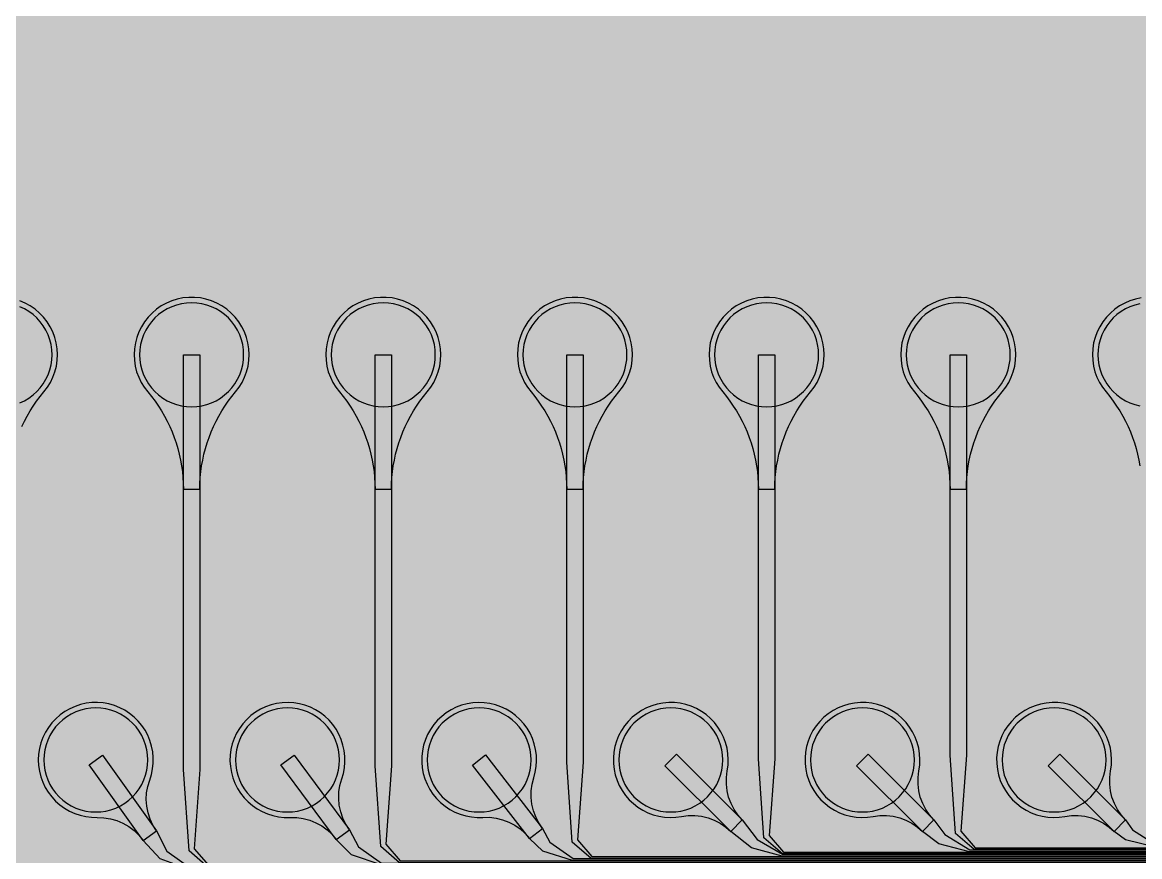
# Model space of a CAD drawing. Header units: metres. Extents: x -7231 to 10969, y -37556 to 1873.
# Drawn here: x 5872 to 7913, y -25848 to -24324 of the extents above; entities that cross this region are included whole.
import ezdxf

# ---------------------------------------------------------------- set-up
doc = ezdxf.new("R2010")
doc.units = ezdxf.units.M
for name, color, linetype in [('Metal1', 4, 'CONTINUOUS'), ('Metal2', 3, 'CONTINUOUS'), ('Polyimide', 7, 'CONTINUOUS'), ('Polyimide_Negative', 5, 'CONTINUOUS')]:
    doc.layers.add(name, color=color, linetype=linetype)

msp = doc.modelspace()

# ---------------------------------------------------------------- hatches: boundary and pattern name
at = {"layer": 'Polyimide'}
msp.add_hatch(color=7, dxfattribs=at).paths.add_polyline_path([(4065.7, -468), (4066.7, -502), (4068.5, -536), (4071.4, -570), (4075.5, -604), (4081, -638), (4088, -672), (4096.5, -706), (4106.6, -740), (4118.3, -774), (4131.6, -808), (4146.5, -842), (4162.9, -876), (4180.7, -910), (4199.8, -944), (4220.2, -978), (4241.7, -1012), (4264.2, -1046), (4287.5, -1080), (4311.5, -1114), (4336, -1148), (4360.9, -1182), (4385.9, -1216), (4410.9, -1250), (4435.7, -1284), (4460.2, -1318), (4484.2, -1352), (4507.5, -1385.9), (4530, -1419.9), (4551.5, -1453.9), (4571.9, -1487.9), (4591.1, -1521.9), (4608.9, -1555.9), (4625.3, -1589.9), (4640.1, -1623.9), (4653.4, -1657.9), (4665.1, -1691.9), (4675.2, -1725.9), (4683.7, -1759.9), (4690.7, -1793.9), (4696.2, -1827.9), (4700.3, -1861.9), (4703.2, -1895.9), (4705.1, -1929.9), (4706.1, -1963.9), (4706.4, -1997.9), (4706.5, -2031.9), (4706.5, -4793), (4710, -4838.4), (4720.2, -4882.7), (4737.1, -4925), (4760.1, -4964.2), (4788.9, -4999.5), (4822.6, -5030), (4860.5, -5055.1), (4901.8, -5074.2), (4901.8, -5074.2), (4970.7, -5105.2), (5034.7, -5145.3), (5092.8, -5193.5), (5143.8, -5249.2), (5186.9, -5311.2), (5221.2, -5378.4), (5246.2, -5449.7), (5261.4, -5523.7), (5266.5, -5599), (5261.4, -5674.3), (5246.2, -5748.3), (5221.2, -5819.6), (5186.9, -5886.8), (5143.8, -5948.8), (5092.8, -6004.5), (5034.7, -6052.7), (4970.7, -6092.8), (4901.8, -6123.8), (4860.5, -6142.9), (4822.6, -6168), (4788.9, -6198.5), (4760.1, -6233.8), (4737.1, -6273), (4720.2, -6315.3), (4710, -6359.6), (4706.5, -6405), (4706.5, -9221.5), (4710, -9266.9), (4720.2, -9311.2), (4737.1, -9353.5), (4760.1, -9392.7), (4788.9, -9428), (4822.6, -9458.5), (4860.5, -9483.6), (4901.8, -9502.7), (4970.7, -9533.7), (5034.7, -9573.8), (5092.8, -9622), (5143.8, -9677.7), (5186.9, -9739.7), (5221.2, -9806.9), (5246.2, -9878.2), (5261.4, -9952.2), (5266.5, -10027.5), (5261.4, -10102.8), (5246.2, -10176.8), (5221.2, -10248.1), (5186.9, -10315.3), (5143.8, -10377.3), (5092.8, -10433), (5034.7, -10481.2), (4970.7, -10521.3), (4901.8, -10552.3), (4860.5, -10571.4), (4822.6, -10596.5), (4788.9, -10627), (4760.1, -10662.3), (4737.1, -10701.5), (4720.2, -10743.8), (4710, -10788.1), (4706.5, -10833.5), (4706.5, -13650), (4710, -13695.4), (4720.2, -13739.7), (4737.1, -13782), (4760.1, -13821.2), (4788.9, -13856.5), (4822.6, -13887), (4860.5, -13912.1), (4901.8, -13931.2), (4970.7, -13962.2), (5034.7, -14002.2), (5092.8, -14050.5), (5143.8, -14106.2), (5186.9, -14168.2), (5221.2, -14235.4), (5246.2, -14306.7), (5261.4, -14380.7), (5266.5, -14456), (5261.4, -14531.3), (5246.2, -14605.3), (5221.2, -14676.5), (5186.9, -14743.8), (5143.8, -14805.8), (5092.8, -14861.5), (5034.7, -14909.7), (4970.7, -14949.8), (4901.8, -14980.8), (4860.5, -14999.9), (4822.6, -15025), (4788.9, -15055.5), (4760.1, -15090.8), (4737.1, -15130), (4720.2, -15172.3), (4710, -15216.6), (4706.5, -15262), (4706.5, -15456), (4720.9, -15750), (4764.1, -16041.3), (4835.7, -16326.8), (4934.9, -16604), (5060.7, -16870.2), (5212.1, -17122.7), (5387.5, -17359.2), (5585.2, -17577.3), (5803.3, -17775), (6039.8, -17950.4), (6292.3, -18101.8), (6558.4, -18227.6), (6835.6, -18326.8), (7121.2, -18398.3), (7412.4, -18441.5), (7706.5, -18456), (9969, -18456), (10047.4, -18459.8), (10125.1, -18471.4), (10201.2, -18490.4), (10275.2, -18516.9), (10346.1, -18550.5), (10413.5, -18590.8), (10476.5, -18637.6), (10534.7, -18690.3), (10587.4, -18748.5), (10634.2, -18811.5), (10674.5, -18878.9), (10708.1, -18949.8), (10734.6, -19023.8), (10753.6, -19099.9), (10765.2, -19177.6), (10769, -19256), (10769, -20895.8), (10730.2, -20951.4), (10694.6, -21009.1), (10662.2, -21068.6), (10633.2, -21129.9), (10607.6, -21192.7), (10585.5, -21256.7), (10566.9, -21322), (10552, -21388.1), (10540.8, -21455), (10533.4, -21522.3), (10529.6, -21590), (10529.6, -21657.8), (10533.4, -21725.5), (10540.8, -21792.9), (10552, -21859.7), (10566.9, -21925.9), (10585.5, -21991.1), (10607.6, -22055.2), (10633.2, -22117.9), (10662.2, -22179.2), (10694.6, -22238.7), (10730.2, -22296.4), (10769, -22352), (10769, -32454.2), (10728.7, -32510.5), (10691.7, -32568.9), (10658, -32629.3), (10627.8, -32691.6), (10601.2, -32755.4), (10578.2, -32820.7), (10558.9, -32887.1), (10543.4, -32954.5), (10531.8, -33022.7), (10524, -33091.4), (10520.1, -33160.5), (10520.1, -33229.7), (10524, -33298.8), (10531.8, -33367.5), (10543.4, -33435.7), (10558.9, -33503.1), (10578.2, -33569.5), (10601.2, -33634.8), (10627.8, -33698.6), (10658, -33760.8), (10691.7, -33821.3), (10728.7, -33879.7), (10769, -33936), (10769, -36556), (10765.2, -36634.4), (10753.6, -36712.1), (10734.6, -36788.2), (10708.1, -36862.1), (10674.5, -36933.1), (10634.2, -37000.5), (10587.4, -37063.5), (10534.7, -37121.7), (10476.5, -37174.4), (10413.5, -37221.2), (10346.1, -37261.5), (10275.2, -37295.1), (10201.2, -37321.6), (10125.1, -37340.6), (10047.4, -37352.1), (9969, -37356), (-6231, -37356), (-6309.4, -37352.1), (-6387.1, -37340.6), (-6463.2, -37321.6), (-6537.2, -37295.1), (-6608.1, -37261.5), (-6675.5, -37221.2), (-6738.5, -37174.4), (-6796.7, -37121.7), (-6849.4, -37063.5), (-6896.2, -37000.5), (-6936.5, -36933.1), (-6970.1, -36862.1), (-6996.6, -36788.2), (-7015.6, -36712.1), (-7027.2, -36634.4), (-7031, -36556), (-7031, -33936), (-6990.7, -33879.8), (-6953.7, -33821.3), (-6920, -33760.9), (-6889.8, -33698.6), (-6863.2, -33634.8), (-6840.2, -33569.5), (-6820.9, -33503.1), (-6805.4, -33435.7), (-6793.7, -33367.5), (-6785.9, -33298.8), (-6782, -33229.7), (-6782, -33160.5), (-6785.9, -33091.4), (-6793.7, -33022.7), (-6805.4, -32954.5), (-6820.9, -32887.1), (-6840.2, -32820.6), (-6863.2, -32755.4), (-6889.8, -32691.5), (-6920, -32629.3), (-6953.7, -32568.9), (-6990.7, -32510.4), (-7031, -32454.2), (-7031, -22364.8), (-6990.7, -22308.6), (-6953.7, -22250.1), (-6920, -22189.7), (-6889.8, -22127.5), (-6863.2, -22063.6), (-6840.2, -21998.4), (-6820.9, -21931.9), (-6805.4, -21864.5), (-6793.7, -21796.3), (-6785.9, -21727.6), (-6782, -21658.5), (-6782, -21589.3), (-6785.9, -21520.3), (-6793.7, -21451.5), (-6805.4, -21383.3), (-6820.9, -21315.9), (-6840.2, -21249.5), (-6863.2, -21184.2), (-6889.8, -21120.4), (-6920, -21058.1), (-6953.7, -20997.7), (-6990.7, -20939.3), (-7031, -20883), (-7031, -19256), (-7027.2, -19177.6), (-7015.6, -19099.9), (-6996.6, -19023.8), (-6970.1, -18949.8), (-6936.5, -18878.9), (-6896.2, -18811.5), (-6849.4, -18748.5), (-6796.7, -18690.3), (-6738.5, -18637.6), (-6675.5, -18590.8), (-6608.1, -18550.5), (-6537.2, -18516.9), (-6463.2, -18490.4), (-6387.1, -18471.4), (-6309.4, -18459.8), (-6231, -18456), (-3968.5, -18456), (-3674.4, -18441.5), (-3383.2, -18398.3), (-3097.6, -18326.8), (-2820.4, -18227.6), (-2554.3, -18101.8), (-2301.8, -17950.4), (-2065.3, -17775), (-1847.2, -17577.3), (-1649.5, -17359.2), (-1474.1, -17122.7), (-1322.7, -16870.2), (-1196.9, -16604), (-1097.7, -16326.8), (-1026.1, -16041.3), (-982.9, -15750), (-968.5, -15456), (-968.5, -15262), (-972, -15216.6), (-982.2, -15172.3), (-999.1, -15130), (-1022.1, -15090.8), (-1050.9, -15055.5), (-1084.6, -15025), (-1122.5, -14999.9), (-1163.8, -14980.8), (-1232.7, -14949.8), (-1296.7, -14909.7), (-1354.8, -14861.5), (-1405.8, -14805.8), (-1448.9, -14743.8), (-1483.2, -14676.5), (-1508.2, -14605.3), (-1523.4, -14531.3), (-1528.5, -14456), (-1523.4, -14380.7), (-1508.2, -14306.7), (-1483.2, -14235.4), (-1448.9, -14168.2), (-1405.8, -14106.2), (-1354.8, -14050.5), (-1296.7, -14002.2), (-1232.7, -13962.2), (-1163.8, -13931.2), (-1122.5, -13912.1), (-1084.6, -13887), (-1050.9, -13856.5), (-1022.1, -13821.2), (-999.1, -13782), (-982.2, -13739.7), (-972, -13695.4), (-968.5, -13650), (-968.5, -12309.6), (-972, -12264.3), (-982.2, -12219.9), (-999.1, -12177.7), (-1022.1, -12138.5), (-1050.9, -12103.2), (-1084.6, -12072.6), (-1122.5, -12047.5), (-1163.8, -12028.5), (-1232.7, -11997.4), (-1296.7, -11957.4), (-1354.8, -11909.1), (-1405.8, -11853.5), (-1448.9, -11791.5), (-1483.2, -11724.2), (-1508.2, -11653), (-1523.4, -11579), (-1528.5, -11503.7), (-1523.4, -11428.3), (-1508.2, -11354.4), (-1483.2, -11283.1), (-1448.9, -11215.9), (-1405.8, -11153.8), (-1354.8, -11098.2), (-1296.7, -11049.9), (-1232.7, -11009.9), (-1163.8, -10978.8), (-1122.5, -10959.8), (-1084.6, -10934.7), (-1050.9, -10904.1), (-1022.1, -10868.9), (-999.1, -10829.6), (-982.2, -10787.4), (-972, -10743), (-968.5, -10697.7), (-968.5, -9357.3), (-972, -9311.9), (-982.2, -9267.6), (-999.1, -9225.4), (-1022.1, -9186.1), (-1050.9, -9150.8), (-1084.6, -9120.3), (-1122.5, -9095.2), (-1163.8, -9076.2), (-1163.8, -9076.2), (-1232.7, -9045.1), (-1296.7, -9005.1), (-1354.8, -8956.8), (-1405.8, -8901.1), (-1448.9, -8839.1), (-1483.2, -8771.9), (-1508.2, -8700.6), (-1523.4, -8626.7), (-1528.5, -8551.3), (-1523.4, -8476), (-1508.2, -8402), (-1483.2, -8330.8), (-1448.9, -8263.5), (-1405.8, -8201.5), (-1354.8, -8145.9), (-1296.7, -8097.6), (-1232.7, -8057.6), (-1163.8, -8026.5), (-1163.8, -8026.5), (-1122.5, -8007.4), (-1084.6, -7982.4), (-1050.9, -7951.8), (-1022.1, -7916.5), (-999.1, -7877.3), (-982.2, -7835), (-972, -7790.7), (-968.5, -7745.4), (-968.5, -6405), (-972, -6359.6), (-982.2, -6315.3), (-999.1, -6273), (-1022.1, -6233.8), (-1050.9, -6198.5), (-1084.6, -6168), (-1122.5, -6142.9), (-1163.8, -6123.8), (-1163.8, -6123.8), (-1232.7, -6092.8), (-1296.7, -6052.7), (-1354.8, -6004.5), (-1405.8, -5948.8), (-1448.9, -5886.8), (-1483.2, -5819.6), (-1508.2, -5748.3), (-1523.4, -5674.3), (-1528.5, -5599), (-1523.4, -5523.7), (-1508.2, -5449.7), (-1483.2, -5378.4), (-1448.9, -5311.2), (-1405.8, -5249.2), (-1354.8, -5193.5), (-1296.7, -5145.3), (-1232.7, -5105.2), (-1163.8, -5074.2), (-1163.8, -5074.2), (-1122.5, -5055.1), (-1084.6, -5030), (-1050.9, -4999.5), (-1022.1, -4964.2), (-999.1, -4925), (-982.2, -4882.7), (-972, -4838.4), (-968.5, -4793), (-968.5, -2031.9), (-968.4, -1997.9), (-968.1, -1963.9), (-967.1, -1929.9), (-965.2, -1895.9), (-962.2, -1861.9), (-958, -1827.9), (-952.4, -1793.9), (-945.3, -1759.9), (-936.6, -1725.9), (-926.4, -1691.9), (-914.4, -1657.9), (-900.9, -1623.9), (-885.7, -1589.9), (-869.1, -1555.9), (-850.9, -1521.9), (-831.4, -1487.9), (-810.6, -1453.9), (-788.7, -1419.9), (-765.8, -1385.9), (-742.1, -1352), (-717.6, -1318), (-692.7, -1284), (-667.4, -1250), (-641.9, -1216), (-616.4, -1182), (-591.1, -1148), (-566.1, -1114), (-541.7, -1080), (-517.9, -1046), (-495, -1012), (-473.1, -978), (-452.4, -944), (-432.8, -910), (-414.7, -876), (-398, -842), (-382.9, -808), (-369.3, -774), (-357.4, -740), (-347.1, -706), (-338.4, -672), (-331.3, -638), (-325.7, -604), (-321.5, -570), (-318.6, -536), (-316.7, -502), (-315.7, -468), (-315.3, -434), (-315.2, -400), (-315.2, 401), (-315.2, 451), (-315.2, 1644), (-270.2, 1644), (-270, 1637.1), (-269.4, 1630.3), (-268.2, 1623.5), (-266.7, 1616.8), (-264.7, 1610.2), (-262.3, 1603.8), (-259.4, 1597.6), (-256.2, 1591.5), (-252.6, 1585.7), (-248.6, 1580.1), (-244.2, 1574.8), (-239.5, 1569.8), (-234.5, 1565.1), (-229.2, 1560.7), (-223.6, 1556.7), (-217.8, 1553.1), (-211.7, 1549.8), (-205.4, 1547), (-199, 1544.6), (-192.4, 1542.6), (-185.7, 1541), (-179, 1539.9), (-172.1, 1539.2), (-165.2, 1539), (-158.4, 1539.2), (-151.5, 1539.9), (-144.8, 1541), (-138.1, 1542.6), (-131.5, 1544.6), (-125.1, 1547), (-118.8, 1549.8), (-112.8, 1553.1), (-106.9, 1556.7), (-101.3, 1560.7), (-96, 1565.1), (-91, 1569.8), (-86.3, 1574.8), (-81.9, 1580.1), (-77.9, 1585.7), (-74.3, 1591.5), (-71.1, 1597.6), (-68.2, 1603.8), (-65.8, 1610.2), (-63.8, 1616.8), (-62.3, 1623.5), (-61.1, 1630.3), (-60.5, 1637.1), (-60.2, 1644), (1853, 1644), (1853, 1573), (3815.2, 1573), (3815.5, 1579.5), (3816.1, 1586.1), (3817.2, 1592.5), (3818.7, 1598.9), (3820.6, 1605.1), (3822.9, 1611.3), (3825.6, 1617.2), (3828.6, 1623), (3832.1, 1628.6), (3835.9, 1633.9), (3840.1, 1638.9), (3844.5, 1643.7), (3849.3, 1648.2), (3854.4, 1652.3), (3859.7, 1656.1), (3865.2, 1659.6), (3871, 1662.7), (3877, 1665.4), (3883.1, 1667.7), (3889.4, 1669.6), (3895.7, 1671.1), (3902.2, 1672.1), (3908.7, 1672.8), (3915.2, 1673), (3921.8, 1672.8), (3928.3, 1672.1), (3934.8, 1671.1), (3941.1, 1669.6), (3947.4, 1667.7), (3953.5, 1665.4), (3959.5, 1662.7), (3965.2, 1659.6), (3970.8, 1656.1), (3976.1, 1652.3), (3981.2, 1648.2), (3986, 1643.7), (3990.4, 1638.9), (3994.6, 1633.9), (3998.4, 1628.6), (4001.9, 1623), (4004.9, 1617.2), (4007.6, 1611.3), (4009.9, 1605.1), (4011.8, 1598.9), (4013.3, 1592.5), (4014.4, 1586.1), (4015, 1579.5), (4015.2, 1573), (4065.2, 1573), (4065.2, 451), (4065.2, 401), (4065.2, -400), (4065.3, -434), (4065.7, -468)])

# ---------------------------------------------------------------- linework, layer by layer
at = {"layer": 'Metal1'}
for points in [[(2672.8, -19211.9), (2672.8, -27170.3), (2701.7, -27199.2), (9418.8, -27199.2), (9447.8, -27170.3), (9447.8, -25863.7), (9418.8, -25834.8), (7610.8, -25834.8), (7576.7, -25805), (7566.5, -25662.5), (7566.5, -24931), (7596.5, -24931), (7596.5, -25662.5), (7586.3, -25801), (7612.2, -25831.2), (9420.2, -25831.2), (9451.2, -25862.3), (9451.2, -27171.7), (9420.2, -27202.7), (2700.3, -27202.7), (2669.2, -27171.7), (2669.2, -19211.9)], [(2680.8, -19211.9), (2680.8, -27162.3), (2709.7, -27191.2), (9410.8, -27191.2), (9439.8, -27162.3), (9439.8, -25871.7), (9410.8, -25842.7), (7260.8, -25842.7), (7226.7, -25813), (7216.5, -25668.9), (7216.5, -24931), (7246.5, -24931), (7246.5, -25668.9), (7236.3, -25809), (7262.2, -25839.2), (9412.2, -25839.2), (9443.3, -25870.3), (9443.3, -27163.7), (9412.2, -27194.7), (2708.3, -27194.7), (2677.2, -27163.7), (2677.2, -19211.9)], [(2688.8, -19211.9), (2688.8, -27154.3), (2717.7, -27183.2), (9402.8, -27183.2), (9431.8, -27154.3), (9431.8, -25879.7), (9402.8, -25850.7), (6910.8, -25850.7), (6876.7, -25821), (6866.5, -25675.3), (6866.5, -24931), (6896.5, -24931), (6896.5, -25675.3), (6886.3, -25817), (6912.2, -25847.2), (9404.2, -25847.2), (9435.2, -25878.3), (9435.2, -27155.7), (9404.2, -27186.8), (2716.3, -27186.8), (2685.2, -27155.7), (2685.2, -19211.9)], [(2696.8, -19211.9), (2696.8, -27146.3), (2725.7, -27175.2), (9394.8, -27175.2), (9423.8, -27146.3), (9423.8, -25887.7), (9394.8, -25858.8), (6560.8, -25858.8), (6526.8, -25829), (6516.5, -25681.7), (6516.5, -24931), (6546.5, -24931), (6546.5, -25681.7), (6536.2, -25825), (6562.2, -25855.2), (9396.2, -25855.2), (9427.3, -25886.3), (9427.3, -27147.7), (9396.2, -27178.7), (2724.3, -27178.7), (2693.2, -27147.7), (2693.2, -19211.9)], [(2704.8, -19211.9), (2704.8, -27138.3), (2733.7, -27167.2), (9386.8, -27167.2), (9415.8, -27138.3), (9415.8, -25895.7), (9386.8, -25866.8), (6210.8, -25866.8), (6176.8, -25837), (6166.5, -25688.1), (6166.5, -24931), (6196.5, -24931), (6196.5, -25688.1), (6186.2, -25833), (6212.2, -25863.2), (9388.2, -25863.2), (9419.2, -25894.3), (9419.2, -27139.7), (9388.2, -27170.7), (2732.3, -27170.7), (2701.2, -27139.7), (2701.2, -19211.9)], [(7915.6, -24827.2), (7905.3, -24829.3), (7895.1, -24832.5), (7885.4, -24836.7), (7876.1, -24841.8), (7867.4, -24847.8), (7859.3, -24854.7), (7852, -24862.4), (7845.5, -24870.8), (7839.9, -24879.8), (7835.2, -24889.3), (7831.4, -24899.2), (7828.7, -24909.4), (7827.1, -24919.9), (7826.5, -24930.5), (7827, -24941.1), (7828.5, -24951.6), (7831.1, -24961.9), (7834.8, -24971.8), (7839.4, -24981.4), (7844.9, -24990.4), (7851.4, -24998.9), (7858.1, -25007.2), (7864.6, -25015.8), (7870.7, -25024.6), (7876.4, -25033.6), (7881.8, -25042.9), (7886.9, -25052.4), (7891.5, -25062.1), (7895.8, -25071.9), (7899.7, -25081.9), (7903.2, -25092.1), (7906.3, -25102.4), (7909, -25112.7), (7911.3, -25123.2), (7913.2, -25133.8)], [(5871.5, -25062.1), (5876.1, -25052.4), (5881.2, -25042.9), (5886.6, -25033.6), (5892.3, -25024.6), (5898.4, -25015.8), (5904.9, -25007.2), (5911.6, -24998.9), (5918.1, -24990.4), (5923.6, -24981.4), (5928.2, -24971.8), (5931.9, -24961.9), (5934.5, -24951.6), (5936, -24941.1), (5936.5, -24930.5), (5935.9, -24919.9), (5934.3, -24909.4), (5931.6, -24899.2), (5927.8, -24889.3), (5923.1, -24879.8), (5917.5, -24870.8), (5911, -24862.4), (5903.7, -24854.7), (5895.6, -24847.8), (5886.9, -24841.8), (5877.6, -24836.7), (5867.9, -24832.5)]]:
    msp.add_lwpolyline(points, dxfattribs=at)
for points in [[(6196.5, -25176.6), (6196.7, -25165.8), (6197.3, -25155.1), (6198.4, -25144.4), (6199.8, -25133.8), (6201.7, -25123.2), (6204, -25112.7), (6206.7, -25102.4), (6209.8, -25092.1), (6213.3, -25081.9), (6217.2, -25071.9), (6221.5, -25062.1), (6226.1, -25052.4), (6231.2, -25042.9), (6236.6, -25033.6), (6242.3, -25024.6), (6248.4, -25015.8), (6254.9, -25007.2), (6261.6, -24998.9), (6268.1, -24990.4), (6273.6, -24981.4), (6278.2, -24971.8), (6281.9, -24961.9), (6284.5, -24951.6), (6286, -24941.1), (6286.5, -24930.5), (6285.9, -24919.9), (6284.3, -24909.4), (6281.6, -24899.2), (6277.8, -24889.3), (6273.1, -24879.8), (6267.5, -24870.8), (6261, -24862.4), (6253.7, -24854.7), (6245.6, -24847.8), (6236.9, -24841.8), (6227.6, -24836.7), (6217.9, -24832.5), (6207.7, -24829.3), (6197.4, -24827.2), (6186.8, -24826.1), (6176.2, -24826.1), (6165.6, -24827.2), (6155.3, -24829.3), (6145.1, -24832.5), (6135.4, -24836.7), (6126.1, -24841.8), (6117.4, -24847.8), (6109.3, -24854.7), (6102, -24862.4), (6095.5, -24870.8), (6089.9, -24879.8), (6085.2, -24889.3), (6081.4, -24899.2), (6078.7, -24909.4), (6077.1, -24919.9), (6076.5, -24930.5), (6077, -24941.1), (6078.5, -24951.6), (6081.1, -24961.9), (6084.8, -24971.8), (6089.4, -24981.4), (6094.9, -24990.4), (6101.4, -24998.9), (6108.1, -25007.2), (6114.6, -25015.8), (6120.7, -25024.6), (6126.4, -25033.6), (6131.8, -25042.9), (6136.9, -25052.4), (6141.5, -25062.1), (6145.8, -25071.9), (6149.7, -25081.9), (6153.2, -25092.1), (6156.3, -25102.4), (6159, -25112.7), (6161.3, -25123.2), (6163.2, -25133.8), (6164.6, -25144.4), (6165.7, -25155.1), (6166.3, -25165.8), (6166.5, -25176.6), (6196.5, -25176.6)], [(6546.5, -25176.6), (6546.7, -25165.8), (6547.3, -25155.1), (6548.4, -25144.4), (6549.8, -25133.8), (6551.7, -25123.2), (6554, -25112.7), (6556.7, -25102.4), (6559.8, -25092.1), (6563.3, -25081.9), (6567.2, -25071.9), (6571.5, -25062.1), (6576.1, -25052.4), (6581.2, -25042.9), (6586.6, -25033.6), (6592.3, -25024.6), (6598.4, -25015.8), (6604.9, -25007.2), (6611.6, -24998.9), (6618.1, -24990.4), (6623.6, -24981.4), (6628.2, -24971.8), (6631.9, -24961.9), (6634.5, -24951.6), (6636, -24941.1), (6636.5, -24930.5), (6635.9, -24919.9), (6634.3, -24909.4), (6631.6, -24899.2), (6627.8, -24889.3), (6623.1, -24879.8), (6617.5, -24870.8), (6611, -24862.4), (6603.7, -24854.7), (6595.6, -24847.8), (6586.9, -24841.8), (6577.6, -24836.7), (6567.9, -24832.5), (6557.7, -24829.3), (6547.4, -24827.2), (6536.8, -24826.1), (6526.2, -24826.1), (6515.6, -24827.2), (6505.3, -24829.3), (6495.1, -24832.5), (6485.4, -24836.7), (6476.1, -24841.8), (6467.4, -24847.8), (6459.3, -24854.7), (6452, -24862.4), (6445.5, -24870.8), (6439.9, -24879.8), (6435.2, -24889.3), (6431.4, -24899.2), (6428.7, -24909.4), (6427.1, -24919.9), (6426.5, -24930.5), (6427, -24941.1), (6428.5, -24951.6), (6431.1, -24961.9), (6434.8, -24971.8), (6439.4, -24981.4), (6444.9, -24990.4), (6451.4, -24998.9), (6458.1, -25007.2), (6464.6, -25015.8), (6470.7, -25024.6), (6476.4, -25033.6), (6481.8, -25042.9), (6486.9, -25052.4), (6491.5, -25062.1), (6495.8, -25071.9), (6499.7, -25081.9), (6503.2, -25092.1), (6506.3, -25102.4), (6509, -25112.7), (6511.3, -25123.2), (6513.2, -25133.8), (6514.6, -25144.4), (6515.7, -25155.1), (6516.3, -25165.8), (6516.5, -25176.6), (6546.5, -25176.6)], [(6896.5, -25176.6), (6896.7, -25165.8), (6897.3, -25155.1), (6898.4, -25144.4), (6899.8, -25133.8), (6901.7, -25123.2), (6904, -25112.7), (6906.7, -25102.4), (6909.8, -25092.1), (6913.3, -25081.9), (6917.2, -25071.9), (6921.5, -25062.1), (6926.1, -25052.4), (6931.2, -25042.9), (6936.6, -25033.6), (6942.3, -25024.6), (6948.4, -25015.8), (6954.9, -25007.2), (6961.6, -24998.9), (6968.1, -24990.4), (6973.6, -24981.4), (6978.2, -24971.8), (6981.9, -24961.9), (6984.5, -24951.6), (6986, -24941.1), (6986.5, -24930.5), (6985.9, -24919.9), (6984.3, -24909.4), (6981.6, -24899.2), (6977.8, -24889.3), (6973.1, -24879.8), (6967.5, -24870.8), (6961, -24862.4), (6953.7, -24854.7), (6945.6, -24847.8), (6936.9, -24841.8), (6927.6, -24836.7), (6917.9, -24832.5), (6907.7, -24829.3), (6897.4, -24827.2), (6886.8, -24826.1), (6876.2, -24826.1), (6865.6, -24827.2), (6855.3, -24829.3), (6845.1, -24832.5), (6835.4, -24836.7), (6826.1, -24841.8), (6817.4, -24847.8), (6809.3, -24854.7), (6802, -24862.4), (6795.5, -24870.8), (6789.9, -24879.8), (6785.2, -24889.3), (6781.4, -24899.2), (6778.7, -24909.4), (6777.1, -24919.9), (6776.5, -24930.5), (6777, -24941.1), (6778.5, -24951.6), (6781.1, -24961.9), (6784.8, -24971.8), (6789.4, -24981.4), (6794.9, -24990.4), (6801.4, -24998.9), (6808.1, -25007.2), (6814.6, -25015.8), (6820.7, -25024.6), (6826.4, -25033.6), (6831.8, -25042.9), (6836.9, -25052.4), (6841.5, -25062.1), (6845.8, -25071.9), (6849.7, -25081.9), (6853.2, -25092.1), (6856.3, -25102.4), (6859, -25112.7), (6861.3, -25123.2), (6863.2, -25133.8), (6864.6, -25144.4), (6865.7, -25155.1), (6866.3, -25165.8), (6866.5, -25176.6), (6896.5, -25176.6)], [(7246.5, -25176.6), (7246.7, -25165.8), (7247.3, -25155.1), (7248.4, -25144.4), (7249.8, -25133.8), (7251.7, -25123.2), (7254, -25112.7), (7256.7, -25102.4), (7259.8, -25092.1), (7263.3, -25081.9), (7267.2, -25071.9), (7271.5, -25062.1), (7276.1, -25052.4), (7281.2, -25042.9), (7286.6, -25033.6), (7292.3, -25024.6), (7298.4, -25015.8), (7304.9, -25007.2), (7311.6, -24998.9), (7318.1, -24990.4), (7323.6, -24981.4), (7328.2, -24971.8), (7331.9, -24961.9), (7334.5, -24951.6), (7336, -24941.1), (7336.5, -24930.5), (7335.9, -24919.9), (7334.3, -24909.4), (7331.6, -24899.2), (7327.8, -24889.3), (7323.1, -24879.8), (7317.5, -24870.8), (7311, -24862.4), (7303.7, -24854.7), (7295.6, -24847.8), (7286.9, -24841.8), (7277.6, -24836.7), (7267.9, -24832.5), (7257.7, -24829.3), (7247.4, -24827.2), (7236.8, -24826.1), (7226.2, -24826.1), (7215.6, -24827.2), (7205.3, -24829.3), (7195.1, -24832.5), (7185.4, -24836.7), (7176.1, -24841.8), (7167.4, -24847.8), (7159.3, -24854.7), (7152, -24862.4), (7145.5, -24870.8), (7139.9, -24879.8), (7135.2, -24889.3), (7131.4, -24899.2), (7128.7, -24909.4), (7127.1, -24919.9), (7126.5, -24930.5), (7127, -24941.1), (7128.5, -24951.6), (7131.1, -24961.9), (7134.8, -24971.8), (7139.4, -24981.4), (7144.9, -24990.4), (7151.4, -24998.9), (7158.1, -25007.2), (7164.6, -25015.8), (7170.7, -25024.6), (7176.4, -25033.6), (7181.8, -25042.9), (7186.9, -25052.4), (7191.5, -25062.1), (7195.8, -25071.9), (7199.7, -25081.9), (7203.2, -25092.1), (7206.3, -25102.4), (7209, -25112.7), (7211.3, -25123.2), (7213.2, -25133.8), (7214.6, -25144.4), (7215.7, -25155.1), (7216.3, -25165.8), (7216.5, -25176.6), (7246.5, -25176.6)], [(7596.5, -25176.6), (7596.7, -25165.8), (7597.3, -25155.1), (7598.4, -25144.4), (7599.8, -25133.8), (7601.7, -25123.2), (7604, -25112.7), (7606.7, -25102.4), (7609.8, -25092.1), (7613.3, -25081.9), (7617.2, -25071.9), (7621.5, -25062.1), (7626.1, -25052.4), (7631.2, -25042.9), (7636.6, -25033.6), (7642.3, -25024.6), (7648.4, -25015.8), (7654.9, -25007.2), (7661.6, -24998.9), (7668.1, -24990.4), (7673.6, -24981.4), (7678.2, -24971.8), (7681.9, -24961.9), (7684.5, -24951.6), (7686, -24941.1), (7686.5, -24930.5), (7685.9, -24919.9), (7684.3, -24909.4), (7681.6, -24899.2), (7677.8, -24889.3), (7673.1, -24879.8), (7667.5, -24870.8), (7661, -24862.4), (7653.7, -24854.7), (7645.6, -24847.8), (7636.9, -24841.8), (7627.6, -24836.7), (7617.9, -24832.5), (7607.7, -24829.3), (7597.4, -24827.2), (7586.8, -24826.1), (7576.2, -24826.1), (7565.6, -24827.2), (7555.3, -24829.3), (7545.1, -24832.5), (7535.4, -24836.7), (7526.1, -24841.8), (7517.4, -24847.8), (7509.3, -24854.7), (7502, -24862.4), (7495.5, -24870.8), (7489.9, -24879.8), (7485.2, -24889.3), (7481.4, -24899.2), (7478.7, -24909.4), (7477.1, -24919.9), (7476.5, -24930.5), (7477, -24941.1), (7478.5, -24951.6), (7481.1, -24961.9), (7484.8, -24971.8), (7489.4, -24981.4), (7494.9, -24990.4), (7501.4, -24998.9), (7508.1, -25007.2), (7514.6, -25015.8), (7520.7, -25024.6), (7526.4, -25033.6), (7531.8, -25042.9), (7536.9, -25052.4), (7541.5, -25062.1), (7545.8, -25071.9), (7549.7, -25081.9), (7553.2, -25092.1), (7556.3, -25102.4), (7559, -25112.7), (7561.3, -25123.2), (7563.2, -25133.8), (7564.6, -25144.4), (7565.7, -25155.1), (7566.3, -25165.8), (7566.5, -25176.6), (7596.5, -25176.6)]]:
    msp.add_lwpolyline(points, close=True, dxfattribs=at)
at = {"layer": 'Metal2'}
for points in [[(2668.8, -19211.9), (2668.8, -27174.3), (2697.7, -27203.2), (9422.8, -27203.2), (9451.8, -27174.3), (9451.8, -25859.7), (9422.8, -25830.7), (7944.2, -25830.7), (7887, -25817.1), (7865.9, -25801.6), (7745.9, -25681.6), (7767.1, -25660.4), (7887.1, -25780.4), (7899.5, -25798.4), (7944.8, -25827.2), (9424.2, -25827.2), (9455.2, -25858.3), (9455.2, -27175.7), (9424.2, -27206.8), (2696.3, -27206.8), (2665.2, -27175.7), (2665.2, -19211.9)], [(2676.8, -19211.9), (2676.8, -27166.3), (2705.7, -27195.2), (9414.8, -27195.2), (9443.8, -27166.3), (9443.8, -25867.7), (9414.8, -25838.8), (7602.2, -25838.8), (7545.7, -25824.2), (7515.9, -25801.6), (7395.9, -25681.6), (7417.1, -25660.4), (7537.1, -25780.4), (7556.9, -25807.4), (7602.8, -25835.2), (9416.2, -25835.2), (9447.2, -25866.3), (9447.2, -27167.7), (9416.2, -27198.7), (2704.3, -27198.7), (2673.2, -27167.7), (2673.2, -19211.9)], [(2684.8, -19211.9), (2684.8, -27158.3), (2713.7, -27187.2), (9406.8, -27187.2), (9435.8, -27158.3), (9435.8, -25875.7), (9406.8, -25846.8), (7260.2, -25846.8), (7204.2, -25831.4), (7165.9, -25801.6), (7045.9, -25681.6), (7067.1, -25660.4), (7187.1, -25780.4), (7214.4, -25816.2), (7260.8, -25843.2), (9408.2, -25843.2), (9439.2, -25874.3), (9439.2, -27159.7), (9408.2, -27190.7), (2712.3, -27190.7), (2681.2, -27159.7), (2681.2, -19211.9)], [(2692.8, -19211.9), (2692.8, -27150.3), (2721.7, -27179.2), (9398.8, -27179.2), (9427.8, -27150.3), (9427.8, -25883.7), (9398.8, -25854.7), (6877.3, -25854.7), (6822.7, -25837.4), (6798.7, -25814.3), (6694.6, -25680.2), (6718.4, -25661.8), (6822.4, -25795.9), (6835.9, -25821.2), (6878.1, -25851.2), (9400.2, -25851.2), (9431.2, -25882.3), (9431.2, -27151.7), (9400.2, -27182.7), (2720.3, -27182.7), (2689.2, -27151.7), (2689.2, -19211.9)], [(2700.8, -19211.9), (2700.8, -27142.3), (2729.7, -27171.2), (9390.8, -27171.2), (9419.8, -27142.3), (9419.8, -25891.7), (9390.8, -25862.7), (6527.3, -25862.7), (6473.5, -25844.5), (6445.7, -25816.2), (6344.5, -25679.9), (6368.5, -25662.1), (6469.8, -25798.3), (6486.2, -25829.4), (6528.1, -25859.2), (9392.2, -25859.2), (9423.2, -25890.3), (9423.2, -27143.7), (9392.2, -27174.8), (2728.3, -27174.8), (2697.2, -27143.7), (2697.2, -19211.9)], [(2708.8, -19211.9), (2708.8, -27134.3), (2737.7, -27163.2), (9382.8, -27163.2), (9411.8, -27134.3), (9411.8, -25899.7), (9382.8, -25870.8), (6177.3, -25870.8), (6124.2, -25851.6), (6092.8, -25817.9), (5994.3, -25679.7), (6018.7, -25662.3), (6117.3, -25800.5), (6136.4, -25837.5), (6178.1, -25867.2), (9384.2, -25867.2), (9415.2, -25898.3), (9415.2, -27135.7), (9384.2, -27166.7), (2736.3, -27166.7), (2705.2, -27135.7), (2705.2, -19211.9)]]:
    msp.add_lwpolyline(points, dxfattribs=at)
for points in [[(6117.3, -25800.5), (6110.8, -25790.1), (6105.6, -25779.1), (6101.9, -25767.5), (6099.5, -25755.5), (6098.7, -25743.4), (6099.3, -25731.2), (6101.4, -25719.2), (6104.9, -25707.6), (6108.1, -25697.6), (6110.2, -25687.3), (6111.3, -25676.9), (6111.4, -25666.4), (6110.4, -25656), (6108.4, -25645.7), (6105.4, -25635.7), (6101.4, -25626), (6096.4, -25616.8), (6090.5, -25608.1), (6083.9, -25600), (6076.4, -25592.6), (6068.2, -25586.1), (6059.5, -25580.3), (6050.2, -25575.5), (6040.4, -25571.6), (6030.4, -25568.7), (6020, -25566.9), (6009.6, -25566), (5999.1, -25566.3), (5988.7, -25567.5), (5978.5, -25569.8), (5968.5, -25573.1), (5959, -25577.4), (5949.9, -25582.6), (5941.3, -25588.7), (5933.5, -25595.6), (5926.3, -25603.2), (5919.9, -25611.6), (5914.5, -25620.5), (5909.9, -25629.9), (5906.3, -25639.7), (5903.6, -25649.9), (5902.1, -25660.2), (5901.5, -25670.7), (5902, -25681.2), (5903.5, -25691.5), (5906.1, -25701.7), (5909.7, -25711.6), (5914.2, -25721), (5919.6, -25730), (5925.9, -25738.3), (5933, -25746), (5940.9, -25753), (5949.4, -25759.1), (5958.5, -25764.4), (5968, -25768.7), (5977.9, -25772), (5988.1, -25774.4), (5998.5, -25775.7), (6009, -25776), (6021.2, -25776.4), (6033.2, -25778.3), (6044.9, -25781.7), (6056.1, -25786.5), (6066.7, -25792.6), (6076.4, -25799.9), (6085.2, -25808.4), (6092.8, -25817.9), (6117.3, -25800.5)], [(6469.8, -25798.3), (6463.1, -25788.1), (6457.7, -25777.1), (6453.7, -25765.6), (6451.2, -25753.7), (6450.1, -25741.6), (6450.5, -25729.4), (6452.3, -25717.4), (6455.6, -25705.6), (6458.6, -25695.6), (6460.5, -25685.3), (6461.4, -25674.8), (6461.3, -25664.4), (6460.1, -25653.9), (6457.9, -25643.7), (6454.7, -25633.7), (6450.5, -25624.1), (6445.3, -25615), (6439.3, -25606.4), (6432.4, -25598.5), (6424.8, -25591.3), (6416.6, -25584.9), (6407.7, -25579.3), (6398.3, -25574.7), (6388.5, -25571), (6378.3, -25568.3), (6368, -25566.6), (6357.5, -25566), (6347.1, -25566.4), (6336.7, -25567.9), (6326.5, -25570.4), (6316.6, -25573.9), (6307.1, -25578.3), (6298.1, -25583.7), (6289.7, -25590), (6282, -25597), (6275, -25604.8), (6268.8, -25613.3), (6263.5, -25622.3), (6259.1, -25631.8), (6255.7, -25641.7), (6253.2, -25651.9), (6251.9, -25662.3), (6251.5, -25672.8), (6252.2, -25683.2), (6254, -25693.6), (6256.7, -25703.7), (6260.5, -25713.5), (6265.2, -25722.8), (6270.8, -25731.7), (6277.3, -25739.9), (6284.5, -25747.5), (6292.5, -25754.2), (6301.1, -25760.2), (6310.3, -25765.3), (6319.9, -25769.4), (6329.9, -25772.6), (6340.2, -25774.7), (6350.6, -25775.8), (6361.1, -25775.9), (6373.3, -25776.1), (6385.3, -25777.8), (6397.1, -25780.9), (6408.4, -25785.5), (6419.1, -25791.4), (6428.9, -25798.5), (6437.8, -25806.8), (6445.7, -25816.2), (6469.8, -25798.3)], [(6822.4, -25795.9), (6815.5, -25785.8), (6809.9, -25775), (6805.7, -25763.6), (6802.9, -25751.7), (6801.5, -25739.6), (6801.6, -25727.4), (6803.3, -25715.4), (6806.3, -25703.6), (6809.1, -25693.5), (6810.8, -25683.1), (6811.5, -25672.7), (6811.1, -25662.2), (6809.7, -25651.8), (6807.3, -25641.6), (6803.9, -25631.7), (6799.5, -25622.2), (6794.1, -25613.2), (6787.9, -25604.7), (6780.9, -25596.9), (6773.2, -25589.9), (6764.8, -25583.6), (6755.8, -25578.3), (6746.3, -25573.8), (6736.4, -25570.3), (6726.2, -25567.9), (6715.8, -25566.4), (6705.4, -25566), (6694.9, -25566.6), (6684.6, -25568.3), (6674.4, -25571), (6664.6, -25574.7), (6655.2, -25579.4), (6646.4, -25584.9), (6638.1, -25591.4), (6630.5, -25598.6), (6623.6, -25606.5), (6617.6, -25615.1), (6612.5, -25624.2), (6608.3, -25633.8), (6605.1, -25643.8), (6602.9, -25654.1), (6601.7, -25664.5), (6601.6, -25674.9), (6602.5, -25685.4), (6604.4, -25695.7), (6607.4, -25705.7), (6611.4, -25715.4), (6616.3, -25724.7), (6622.1, -25733.4), (6628.7, -25741.5), (6636.1, -25748.9), (6644.2, -25755.6), (6653, -25761.3), (6662.3, -25766.2), (6672, -25770.2), (6682, -25773.1), (6692.3, -25775), (6702.8, -25775.9), (6713.2, -25775.8), (6725.4, -25775.7), (6737.5, -25777.2), (6749.4, -25780.1), (6760.8, -25784.4), (6771.5, -25790.1), (6781.5, -25797), (6790.6, -25805.1), (6798.7, -25814.3), (6822.4, -25795.9)], [(7187.1, -25780.4), (7179, -25771.3), (7172.1, -25761.2), (7166.5, -25750.4), (7162.2, -25739), (7159.4, -25727.2), (7158, -25715.1), (7158, -25702.9), (7159.6, -25690.8), (7161.1, -25680.4), (7161.5, -25670), (7160.9, -25659.5), (7159.2, -25649.2), (7156.5, -25639), (7152.8, -25629.2), (7148.2, -25619.8), (7142.6, -25610.9), (7136.2, -25602.7), (7129, -25595.1), (7121.1, -25588.2), (7112.5, -25582.2), (7103.4, -25577), (7093.8, -25572.8), (7083.8, -25569.6), (7073.6, -25567.4), (7063.1, -25566.2), (7052.7, -25566.1), (7042.2, -25567), (7031.9, -25568.9), (7021.9, -25571.9), (7012.2, -25575.8), (7002.9, -25580.7), (6994.2, -25586.5), (6986.1, -25593.1), (6978.6, -25600.6), (6972, -25608.7), (6966.2, -25617.4), (6961.3, -25626.7), (6957.4, -25636.4), (6954.4, -25646.4), (6952.5, -25656.7), (6951.6, -25667.2), (6951.7, -25677.6), (6952.9, -25688.1), (6955.1, -25698.3), (6958.3, -25708.3), (6962.5, -25717.9), (6967.7, -25727), (6973.7, -25735.6), (6980.6, -25743.5), (6988.2, -25750.7), (6996.4, -25757.1), (7005.3, -25762.7), (7014.7, -25767.3), (7024.5, -25771), (7034.7, -25773.7), (7045, -25775.4), (7055.5, -25776), (7065.9, -25775.6), (7076.3, -25774.1), (7088.4, -25772.5), (7100.6, -25772.5), (7112.7, -25773.9), (7124.5, -25776.7), (7135.9, -25781), (7146.7, -25786.6), (7156.8, -25793.5), (7165.9, -25801.6), (7187.1, -25780.4)], [(7537.1, -25780.4), (7529, -25771.3), (7522.1, -25761.2), (7516.5, -25750.4), (7512.2, -25739), (7509.4, -25727.2), (7508, -25715.1), (7508, -25702.9), (7509.6, -25690.8), (7511.1, -25680.4), (7511.5, -25670), (7510.9, -25659.5), (7509.2, -25649.2), (7506.5, -25639), (7502.8, -25629.2), (7498.2, -25619.8), (7492.6, -25610.9), (7486.2, -25602.7), (7479, -25595.1), (7471.1, -25588.2), (7462.5, -25582.2), (7453.4, -25577), (7443.8, -25572.8), (7433.8, -25569.6), (7423.6, -25567.4), (7413.1, -25566.2), (7402.7, -25566.1), (7392.2, -25567), (7381.9, -25568.9), (7371.9, -25571.9), (7362.2, -25575.8), (7352.9, -25580.7), (7344.2, -25586.5), (7336.1, -25593.1), (7328.6, -25600.6), (7322, -25608.7), (7316.2, -25617.4), (7311.3, -25626.7), (7307.4, -25636.4), (7304.4, -25646.4), (7302.5, -25656.7), (7301.6, -25667.2), (7301.7, -25677.6), (7302.9, -25688.1), (7305.1, -25698.3), (7308.3, -25708.3), (7312.5, -25717.9), (7317.7, -25727), (7323.7, -25735.6), (7330.6, -25743.5), (7338.2, -25750.7), (7346.4, -25757.1), (7355.3, -25762.7), (7364.7, -25767.3), (7374.5, -25771), (7384.7, -25773.7), (7395, -25775.4), (7405.5, -25776), (7415.9, -25775.6), (7426.3, -25774.1), (7438.4, -25772.5), (7450.6, -25772.5), (7462.7, -25773.9), (7474.5, -25776.7), (7485.9, -25781), (7496.7, -25786.6), (7506.8, -25793.5), (7515.9, -25801.6), (7537.1, -25780.4)], [(7887.1, -25780.4), (7879, -25771.3), (7872.1, -25761.2), (7866.5, -25750.4), (7862.2, -25739), (7859.4, -25727.2), (7858, -25715.1), (7858, -25702.9), (7859.6, -25690.8), (7861.1, -25680.4), (7861.5, -25670), (7860.9, -25659.5), (7859.2, -25649.2), (7856.5, -25639), (7852.8, -25629.2), (7848.2, -25619.8), (7842.6, -25610.9), (7836.2, -25602.7), (7829, -25595.1), (7821.1, -25588.2), (7812.5, -25582.2), (7803.4, -25577), (7793.8, -25572.8), (7783.8, -25569.6), (7773.6, -25567.4), (7763.1, -25566.2), (7752.7, -25566.1), (7742.2, -25567), (7731.9, -25568.9), (7721.9, -25571.9), (7712.2, -25575.8), (7702.9, -25580.7), (7694.2, -25586.5), (7686.1, -25593.1), (7678.6, -25600.6), (7672, -25608.7), (7666.2, -25617.4), (7661.3, -25626.7), (7657.4, -25636.4), (7654.4, -25646.4), (7652.5, -25656.7), (7651.6, -25667.2), (7651.7, -25677.6), (7652.9, -25688.1), (7655.1, -25698.3), (7658.3, -25708.3), (7662.5, -25717.9), (7667.7, -25727), (7673.7, -25735.6), (7680.6, -25743.5), (7688.2, -25750.7), (7696.4, -25757.1), (7705.3, -25762.7), (7714.7, -25767.3), (7724.5, -25771), (7734.7, -25773.7), (7745, -25775.4), (7755.5, -25776), (7765.9, -25775.6), (7776.3, -25774.1), (7788.4, -25772.5), (7800.6, -25772.5), (7812.7, -25773.9), (7824.5, -25776.7), (7835.9, -25781), (7846.7, -25786.6), (7856.8, -25793.5), (7865.9, -25801.6), (7887.1, -25780.4)]]:
    msp.add_lwpolyline(points, close=True, dxfattribs=at)
at = {"layer": 'Polyimide_Negative'}
for points in [[(5867.9, -25018.8), (5876.3, -25014.8), (5884.3, -25010), (5891.8, -25004.4), (5898.7, -24998.2), (5904.9, -24991.3), (5910.5, -24983.8), (5915.3, -24975.8), (5919.3, -24967.4), (5922.4, -24958.6), (5924.7, -24949.5), (5926, -24940.3), (5926.5, -24931), (5926.5, -24931), (5926, -24921.7), (5924.7, -24912.5), (5922.4, -24903.4), (5919.3, -24894.6), (5915.3, -24886.2), (5910.5, -24878.2), (5904.9, -24870.7), (5898.7, -24863.8), (5891.8, -24857.6), (5884.3, -24852), (5876.3, -24847.2), (5867.9, -24843.2)], [(7913, -24837.8), (7903.9, -24840.1), (7895.1, -24843.2), (7886.7, -24847.2), (7878.7, -24852), (7871.2, -24857.6), (7864.3, -24863.8), (7858.1, -24870.7), (7852.5, -24878.2), (7847.7, -24886.2), (7843.7, -24894.6), (7840.6, -24903.4), (7838.3, -24912.5), (7837, -24921.7), (7836.5, -24931), (7837, -24940.3), (7838.3, -24949.5), (7840.6, -24958.6), (7843.7, -24967.4), (7847.7, -24975.8), (7852.5, -24983.8), (7858.1, -24991.3), (7864.3, -24998.2), (7871.2, -25004.4), (7878.7, -25010), (7886.7, -25014.8), (7895.1, -25018.8), (7903.9, -25021.9), (7913, -25024.2)]]:
    msp.add_lwpolyline(points, dxfattribs=at)
for points in [[(6276.5, -24931), (6276, -24921.7), (6274.7, -24912.5), (6272.4, -24903.4), (6269.3, -24894.6), (6265.3, -24886.2), (6260.5, -24878.2), (6254.9, -24870.7), (6248.7, -24863.8), (6241.8, -24857.6), (6234.3, -24852), (6226.3, -24847.2), (6217.9, -24843.2), (6209.1, -24840.1), (6200, -24837.8), (6190.8, -24836.5), (6181.5, -24836), (6172.2, -24836.5), (6163, -24837.8), (6153.9, -24840.1), (6145.1, -24843.2), (6136.7, -24847.2), (6128.7, -24852), (6121.2, -24857.6), (6114.3, -24863.8), (6108.1, -24870.7), (6102.5, -24878.2), (6097.7, -24886.2), (6093.7, -24894.6), (6090.6, -24903.4), (6088.3, -24912.5), (6087, -24921.7), (6086.5, -24931), (6087, -24940.3), (6088.3, -24949.5), (6090.6, -24958.6), (6093.7, -24967.4), (6097.7, -24975.8), (6102.5, -24983.8), (6108.1, -24991.3), (6114.3, -24998.2), (6121.2, -25004.4), (6128.7, -25010), (6136.7, -25014.8), (6145.1, -25018.8), (6153.9, -25021.9), (6163, -25024.2), (6172.2, -25025.5), (6181.5, -25026), (6190.8, -25025.5), (6200, -25024.2), (6209.1, -25021.9), (6217.9, -25018.8), (6226.3, -25014.8), (6234.3, -25010), (6241.8, -25004.4), (6248.7, -24998.2), (6254.9, -24991.3), (6260.5, -24983.8), (6265.3, -24975.8), (6269.3, -24967.4), (6272.4, -24958.6), (6274.7, -24949.5), (6276, -24940.3), (6276.5, -24931)], [(6626.5, -24931), (6626, -24921.7), (6624.7, -24912.5), (6622.4, -24903.4), (6619.3, -24894.6), (6615.3, -24886.2), (6610.5, -24878.2), (6604.9, -24870.7), (6598.7, -24863.8), (6591.8, -24857.6), (6584.3, -24852), (6576.3, -24847.2), (6567.9, -24843.2), (6559.1, -24840.1), (6550, -24837.8), (6540.8, -24836.5), (6531.5, -24836), (6522.2, -24836.5), (6513, -24837.8), (6503.9, -24840.1), (6495.1, -24843.2), (6486.7, -24847.2), (6478.7, -24852), (6471.2, -24857.6), (6464.3, -24863.8), (6458.1, -24870.7), (6452.5, -24878.2), (6447.7, -24886.2), (6443.7, -24894.6), (6440.6, -24903.4), (6438.3, -24912.5), (6437, -24921.7), (6436.5, -24931), (6437, -24940.3), (6438.3, -24949.5), (6440.6, -24958.6), (6443.7, -24967.4), (6447.7, -24975.8), (6452.5, -24983.8), (6458.1, -24991.3), (6464.3, -24998.2), (6471.2, -25004.4), (6478.7, -25010), (6486.7, -25014.8), (6495.1, -25018.8), (6503.9, -25021.9), (6513, -25024.2), (6522.2, -25025.5), (6531.5, -25026), (6540.8, -25025.5), (6550, -25024.2), (6559.1, -25021.9), (6567.9, -25018.8), (6576.3, -25014.8), (6584.3, -25010), (6591.8, -25004.4), (6598.7, -24998.2), (6604.9, -24991.3), (6610.5, -24983.8), (6615.3, -24975.8), (6619.3, -24967.4), (6622.4, -24958.6), (6624.7, -24949.5), (6626, -24940.3), (6626.5, -24931)], [(6976.5, -24931), (6976, -24921.7), (6974.7, -24912.5), (6972.4, -24903.4), (6969.3, -24894.6), (6965.3, -24886.2), (6960.5, -24878.2), (6954.9, -24870.7), (6948.7, -24863.8), (6941.8, -24857.6), (6934.3, -24852), (6926.3, -24847.2), (6917.9, -24843.2), (6909.1, -24840.1), (6900, -24837.8), (6890.8, -24836.5), (6881.5, -24836), (6872.2, -24836.5), (6863, -24837.8), (6853.9, -24840.1), (6845.1, -24843.2), (6836.7, -24847.2), (6828.7, -24852), (6821.2, -24857.6), (6814.3, -24863.8), (6808.1, -24870.7), (6802.5, -24878.2), (6797.7, -24886.2), (6793.7, -24894.6), (6790.6, -24903.4), (6788.3, -24912.5), (6787, -24921.7), (6786.5, -24931), (6787, -24940.3), (6788.3, -24949.5), (6790.6, -24958.6), (6793.7, -24967.4), (6797.7, -24975.8), (6802.5, -24983.8), (6808.1, -24991.3), (6814.3, -24998.2), (6821.2, -25004.4), (6828.7, -25010), (6836.7, -25014.8), (6845.1, -25018.8), (6853.9, -25021.9), (6863, -25024.2), (6872.2, -25025.5), (6881.5, -25026), (6890.8, -25025.5), (6900, -25024.2), (6909.1, -25021.9), (6917.9, -25018.8), (6926.3, -25014.8), (6934.3, -25010), (6941.8, -25004.4), (6948.7, -24998.2), (6954.9, -24991.3), (6960.5, -24983.8), (6965.3, -24975.8), (6969.3, -24967.4), (6972.4, -24958.6), (6974.7, -24949.5), (6976, -24940.3), (6976.5, -24931)], [(7326.5, -24931), (7326, -24921.7), (7324.7, -24912.5), (7322.4, -24903.4), (7319.3, -24894.6), (7315.3, -24886.2), (7310.5, -24878.2), (7304.9, -24870.7), (7298.7, -24863.8), (7291.8, -24857.6), (7284.3, -24852), (7276.3, -24847.2), (7267.9, -24843.2), (7259.1, -24840.1), (7250, -24837.8), (7240.8, -24836.5), (7231.5, -24836), (7222.2, -24836.5), (7213, -24837.8), (7203.9, -24840.1), (7195.1, -24843.2), (7186.7, -24847.2), (7178.7, -24852), (7171.2, -24857.6), (7164.3, -24863.8), (7158.1, -24870.7), (7152.5, -24878.2), (7147.7, -24886.2), (7143.7, -24894.6), (7140.6, -24903.4), (7138.3, -24912.5), (7137, -24921.7), (7136.5, -24931), (7137, -24940.3), (7138.3, -24949.5), (7140.6, -24958.6), (7143.7, -24967.4), (7147.7, -24975.8), (7152.5, -24983.8), (7158.1, -24991.3), (7164.3, -24998.2), (7171.2, -25004.4), (7178.7, -25010), (7186.7, -25014.8), (7195.1, -25018.8), (7203.9, -25021.9), (7213, -25024.2), (7222.2, -25025.5), (7231.5, -25026), (7240.8, -25025.5), (7250, -25024.2), (7259.1, -25021.9), (7267.9, -25018.8), (7276.3, -25014.8), (7284.3, -25010), (7291.8, -25004.4), (7298.7, -24998.2), (7304.9, -24991.3), (7310.5, -24983.8), (7315.3, -24975.8), (7319.3, -24967.4), (7322.4, -24958.6), (7324.7, -24949.5), (7326, -24940.3), (7326.5, -24931)], [(7676.5, -24931), (7676, -24921.7), (7674.7, -24912.5), (7672.4, -24903.4), (7669.3, -24894.6), (7665.3, -24886.2), (7660.5, -24878.2), (7654.9, -24870.7), (7648.7, -24863.8), (7641.8, -24857.6), (7634.3, -24852), (7626.3, -24847.2), (7617.9, -24843.2), (7609.1, -24840.1), (7600, -24837.8), (7590.8, -24836.5), (7581.5, -24836), (7572.2, -24836.5), (7563, -24837.8), (7553.9, -24840.1), (7545.1, -24843.2), (7536.7, -24847.2), (7528.7, -24852), (7521.2, -24857.6), (7514.3, -24863.8), (7508.1, -24870.7), (7502.5, -24878.2), (7497.7, -24886.2), (7493.7, -24894.6), (7490.6, -24903.4), (7488.3, -24912.5), (7487, -24921.7), (7486.5, -24931), (7487, -24940.3), (7488.3, -24949.5), (7490.6, -24958.6), (7493.7, -24967.4), (7497.7, -24975.8), (7502.5, -24983.8), (7508.1, -24991.3), (7514.3, -24998.2), (7521.2, -25004.4), (7528.7, -25010), (7536.7, -25014.8), (7545.1, -25018.8), (7553.9, -25021.9), (7563, -25024.2), (7572.2, -25025.5), (7581.5, -25026), (7590.8, -25025.5), (7600, -25024.2), (7609.1, -25021.9), (7617.9, -25018.8), (7626.3, -25014.8), (7634.3, -25010), (7641.8, -25004.4), (7648.7, -24998.2), (7654.9, -24991.3), (7660.5, -24983.8), (7665.3, -24975.8), (7669.3, -24967.4), (7672.4, -24958.6), (7674.7, -24949.5), (7676, -24940.3), (7676.5, -24931)], [(6101.5, -25671), (6101, -25661.7), (6099.7, -25652.5), (6097.4, -25643.4), (6094.3, -25634.6), (6090.3, -25626.2), (6085.5, -25618.2), (6079.9, -25610.7), (6073.7, -25603.8), (6066.8, -25597.6), (6059.3, -25592), (6051.3, -25587.2), (6042.9, -25583.2), (6034.1, -25580.1), (6025, -25577.8), (6015.8, -25576.5), (6006.5, -25576), (5997.2, -25576.5), (5988, -25577.8), (5978.9, -25580.1), (5970.1, -25583.2), (5961.7, -25587.2), (5953.7, -25592), (5946.2, -25597.6), (5939.3, -25603.8), (5933.1, -25610.7), (5927.5, -25618.2), (5922.7, -25626.2), (5918.7, -25634.6), (5915.6, -25643.4), (5913.3, -25652.5), (5912, -25661.7), (5911.5, -25671), (5912, -25680.3), (5913.3, -25689.5), (5915.6, -25698.6), (5918.7, -25707.4), (5922.7, -25715.8), (5927.5, -25723.8), (5933.1, -25731.3), (5939.3, -25738.2), (5946.2, -25744.4), (5953.7, -25750), (5961.7, -25754.8), (5970.1, -25758.8), (5978.9, -25761.9), (5988, -25764.2), (5997.2, -25765.5), (6006.5, -25766), (6015.8, -25765.5), (6025, -25764.2), (6034.1, -25761.9), (6042.9, -25758.8), (6051.3, -25754.8), (6059.3, -25750), (6066.8, -25744.4), (6073.7, -25738.2), (6079.9, -25731.3), (6085.5, -25723.8), (6090.3, -25715.8), (6094.3, -25707.4), (6097.4, -25698.6), (6099.7, -25689.5), (6101, -25680.3), (6101.5, -25671)], [(6451.5, -25671), (6451, -25661.7), (6449.7, -25652.5), (6447.4, -25643.4), (6444.3, -25634.6), (6440.3, -25626.2), (6435.5, -25618.2), (6429.9, -25610.7), (6423.7, -25603.8), (6416.8, -25597.6), (6409.3, -25592), (6401.3, -25587.2), (6392.9, -25583.2), (6384.1, -25580.1), (6375, -25577.8), (6365.8, -25576.5), (6356.5, -25576), (6347.2, -25576.5), (6338, -25577.8), (6328.9, -25580.1), (6320.1, -25583.2), (6311.7, -25587.2), (6303.7, -25592), (6296.2, -25597.6), (6289.3, -25603.8), (6283.1, -25610.7), (6277.5, -25618.2), (6272.7, -25626.2), (6268.7, -25634.6), (6265.6, -25643.4), (6263.3, -25652.5), (6262, -25661.7), (6261.5, -25671), (6262, -25680.3), (6263.3, -25689.5), (6265.6, -25698.6), (6268.7, -25707.4), (6272.7, -25715.8), (6277.5, -25723.8), (6283.1, -25731.3), (6289.3, -25738.2), (6296.2, -25744.4), (6303.7, -25750), (6311.7, -25754.8), (6320.1, -25758.8), (6328.9, -25761.9), (6338, -25764.2), (6347.2, -25765.5), (6356.5, -25766), (6365.8, -25765.5), (6375, -25764.2), (6384.1, -25761.9), (6392.9, -25758.8), (6401.3, -25754.8), (6409.3, -25750), (6416.8, -25744.4), (6423.7, -25738.2), (6429.9, -25731.3), (6435.5, -25723.8), (6440.3, -25715.8), (6444.3, -25707.4), (6447.4, -25698.6), (6449.7, -25689.5), (6451, -25680.3), (6451.5, -25671)], [(6801.5, -25671), (6801, -25661.7), (6799.7, -25652.5), (6797.4, -25643.4), (6794.3, -25634.6), (6790.3, -25626.2), (6785.5, -25618.2), (6779.9, -25610.7), (6773.7, -25603.8), (6766.8, -25597.6), (6759.3, -25592), (6751.3, -25587.2), (6742.9, -25583.2), (6734.1, -25580.1), (6725, -25577.8), (6715.8, -25576.5), (6706.5, -25576), (6697.2, -25576.5), (6688, -25577.8), (6678.9, -25580.1), (6670.1, -25583.2), (6661.7, -25587.2), (6653.7, -25592), (6646.2, -25597.6), (6639.3, -25603.8), (6633.1, -25610.7), (6627.5, -25618.2), (6622.7, -25626.2), (6618.7, -25634.6), (6615.6, -25643.4), (6613.3, -25652.5), (6612, -25661.7), (6611.5, -25671), (6612, -25680.3), (6613.3, -25689.5), (6615.6, -25698.6), (6618.7, -25707.4), (6622.7, -25715.8), (6627.5, -25723.8), (6633.1, -25731.3), (6639.3, -25738.2), (6646.2, -25744.4), (6653.7, -25750), (6661.7, -25754.8), (6670.1, -25758.8), (6678.9, -25761.9), (6688, -25764.2), (6697.2, -25765.5), (6706.5, -25766), (6715.8, -25765.5), (6725, -25764.2), (6734.1, -25761.9), (6742.9, -25758.8), (6751.3, -25754.8), (6759.3, -25750), (6766.8, -25744.4), (6773.7, -25738.2), (6779.9, -25731.3), (6785.5, -25723.8), (6790.3, -25715.8), (6794.3, -25707.4), (6797.4, -25698.6), (6799.7, -25689.5), (6801, -25680.3), (6801.5, -25671)], [(7151.5, -25671), (7151, -25661.7), (7149.7, -25652.5), (7147.4, -25643.4), (7144.3, -25634.6), (7140.3, -25626.2), (7135.5, -25618.2), (7129.9, -25610.7), (7123.7, -25603.8), (7116.8, -25597.6), (7109.3, -25592), (7101.3, -25587.2), (7092.9, -25583.2), (7084.1, -25580.1), (7075, -25577.8), (7065.8, -25576.5), (7056.5, -25576), (7047.2, -25576.5), (7038, -25577.8), (7028.9, -25580.1), (7020.1, -25583.2), (7011.7, -25587.2), (7003.7, -25592), (6996.2, -25597.6), (6989.3, -25603.8), (6983.1, -25610.7), (6977.5, -25618.2), (6972.7, -25626.2), (6968.7, -25634.6), (6965.6, -25643.4), (6963.3, -25652.5), (6962, -25661.7), (6961.5, -25671), (6962, -25680.3), (6963.3, -25689.5), (6965.6, -25698.6), (6968.7, -25707.4), (6972.7, -25715.8), (6977.5, -25723.8), (6983.1, -25731.3), (6989.3, -25738.2), (6996.2, -25744.4), (7003.7, -25750), (7011.7, -25754.8), (7020.1, -25758.8), (7028.9, -25761.9), (7038, -25764.2), (7047.2, -25765.5), (7056.5, -25766), (7065.8, -25765.5), (7075, -25764.2), (7084.1, -25761.9), (7092.9, -25758.8), (7101.3, -25754.8), (7109.3, -25750), (7116.8, -25744.4), (7123.7, -25738.2), (7129.9, -25731.3), (7135.5, -25723.8), (7140.3, -25715.8), (7144.3, -25707.4), (7147.4, -25698.6), (7149.7, -25689.5), (7151, -25680.3), (7151.5, -25671)], [(7501.5, -25671), (7501, -25661.7), (7499.7, -25652.5), (7497.4, -25643.4), (7494.3, -25634.6), (7490.3, -25626.2), (7485.5, -25618.2), (7479.9, -25610.7), (7473.7, -25603.8), (7466.8, -25597.6), (7459.3, -25592), (7451.3, -25587.2), (7442.9, -25583.2), (7434.1, -25580.1), (7425, -25577.8), (7415.8, -25576.5), (7406.5, -25576), (7397.2, -25576.5), (7388, -25577.8), (7378.9, -25580.1), (7370.1, -25583.2), (7361.7, -25587.2), (7353.7, -25592), (7346.2, -25597.6), (7339.3, -25603.8), (7333.1, -25610.7), (7327.5, -25618.2), (7322.7, -25626.2), (7318.7, -25634.6), (7315.6, -25643.4), (7313.3, -25652.5), (7312, -25661.7), (7311.5, -25671), (7312, -25680.3), (7313.3, -25689.5), (7315.6, -25698.6), (7318.7, -25707.4), (7322.7, -25715.8), (7327.5, -25723.8), (7333.1, -25731.3), (7339.3, -25738.2), (7346.2, -25744.4), (7353.7, -25750), (7361.7, -25754.8), (7370.1, -25758.8), (7378.9, -25761.9), (7388, -25764.2), (7397.2, -25765.5), (7406.5, -25766), (7415.8, -25765.5), (7425, -25764.2), (7434.1, -25761.9), (7442.9, -25758.8), (7451.3, -25754.8), (7459.3, -25750), (7466.8, -25744.4), (7473.7, -25738.2), (7479.9, -25731.3), (7485.5, -25723.8), (7490.3, -25715.8), (7494.3, -25707.4), (7497.4, -25698.6), (7499.7, -25689.5), (7501, -25680.3), (7501.5, -25671)], [(7851.5, -25671), (7851, -25661.7), (7849.7, -25652.5), (7847.4, -25643.4), (7844.3, -25634.6), (7840.3, -25626.2), (7835.5, -25618.2), (7829.9, -25610.7), (7823.7, -25603.8), (7816.8, -25597.6), (7809.3, -25592), (7801.3, -25587.2), (7792.9, -25583.2), (7784.1, -25580.1), (7775, -25577.8), (7765.8, -25576.5), (7756.5, -25576), (7747.2, -25576.5), (7738, -25577.8), (7728.9, -25580.1), (7720.1, -25583.2), (7711.7, -25587.2), (7703.7, -25592), (7696.2, -25597.6), (7689.3, -25603.8), (7683.1, -25610.7), (7677.5, -25618.2), (7672.7, -25626.2), (7668.7, -25634.6), (7665.6, -25643.4), (7663.3, -25652.5), (7662, -25661.7), (7661.5, -25671), (7662, -25680.3), (7663.3, -25689.5), (7665.6, -25698.6), (7668.7, -25707.4), (7672.7, -25715.8), (7677.5, -25723.8), (7683.1, -25731.3), (7689.3, -25738.2), (7696.2, -25744.4), (7703.7, -25750), (7711.7, -25754.8), (7720.1, -25758.8), (7728.9, -25761.9), (7738, -25764.2), (7747.2, -25765.5), (7756.5, -25766), (7765.8, -25765.5), (7775, -25764.2), (7784.1, -25761.9), (7792.9, -25758.8), (7801.3, -25754.8), (7809.3, -25750), (7816.8, -25744.4), (7823.7, -25738.2), (7829.9, -25731.3), (7835.5, -25723.8), (7840.3, -25715.8), (7844.3, -25707.4), (7847.4, -25698.6), (7849.7, -25689.5), (7851, -25680.3), (7851.5, -25671)]]:
    msp.add_lwpolyline(points, close=True, dxfattribs=at)

doc.saveas('drawing.dxf')
